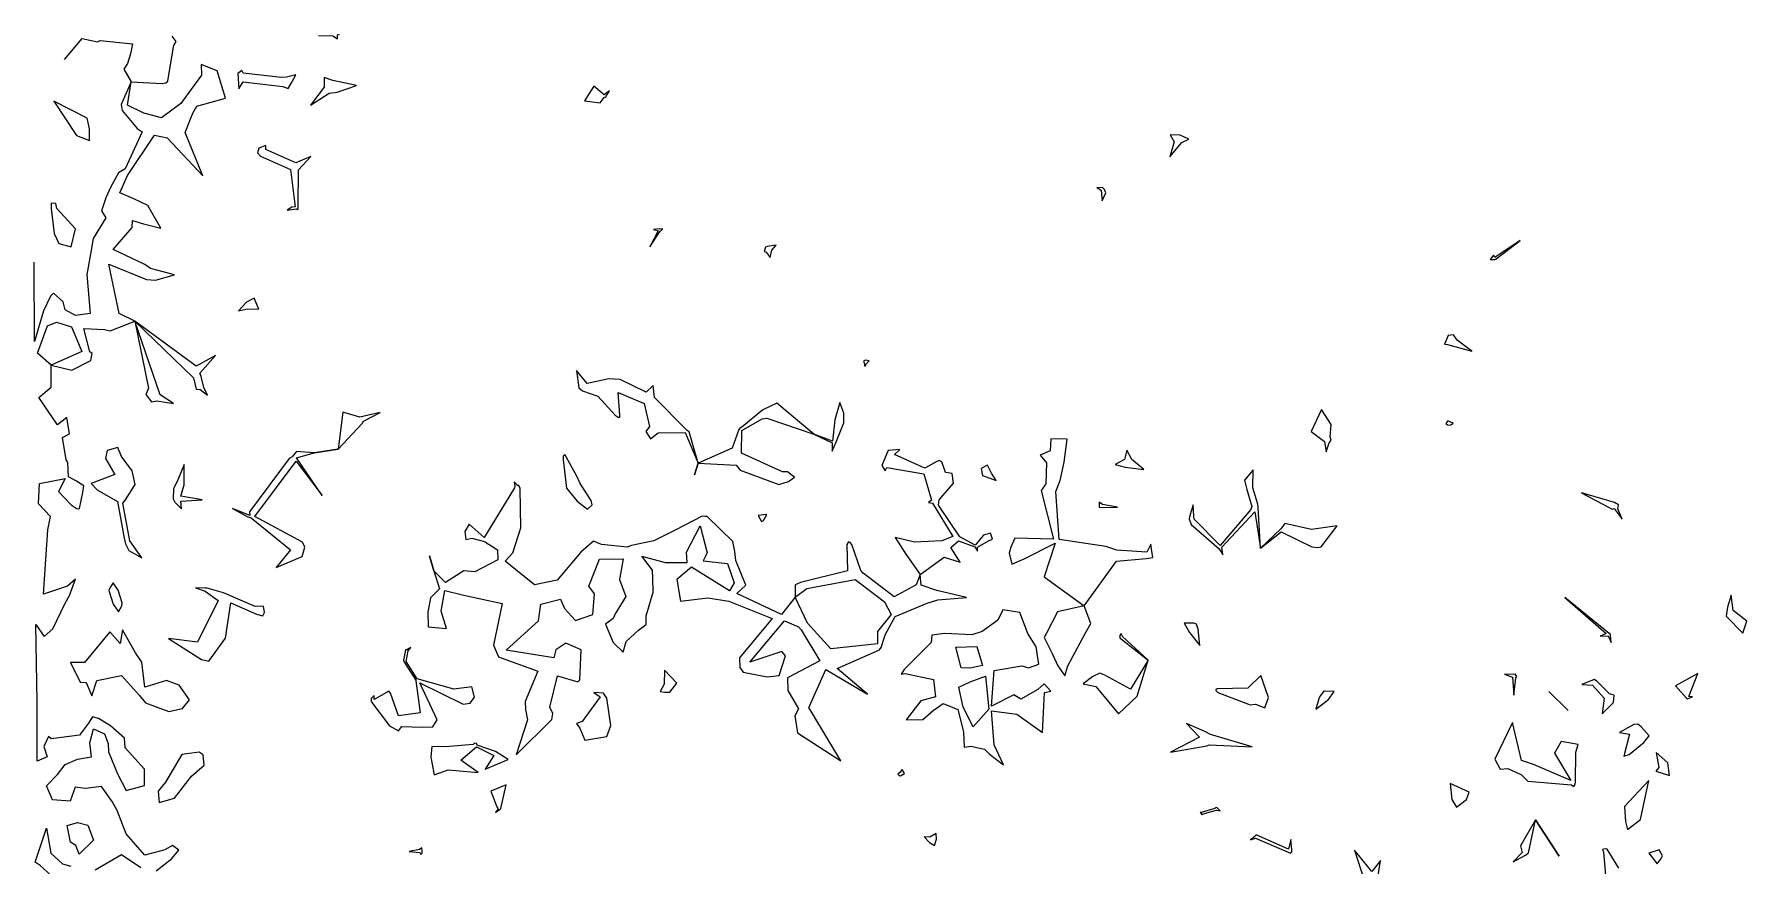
# Model space of a CAD drawing. Header units: inches. Extents: x 1412000 to 4237944, y 4931095 to 14792305.
# Drawn here: x 2824000.9 to 2824168.5, y 9862698.9 to 9862780.3 of the extents above; entities that cross this region are included whole.
import ezdxf

# ---------------------------------------------------------------- set-up
doc = ezdxf.new("R2010")
doc.units = ezdxf.units.IN
doc.header["$MEASUREMENT"] = 0

msp = doc.modelspace()

# ---------------------------------------------------------------- linework, layer by layer
for points in [[(2824003.86, 9862777.84), (2824005.59, 9862779.9), (2824007.1, 9862779.58), (2824007.37, 9862779.69), (2824010.51, 9862779.39), (2824010.34, 9862778.4), (2824010.05, 9862777.46), (2824009.68, 9862776.89), (2824010.4, 9862775.67), (2824009.4, 9862773.45), (2824009.52, 9862772.86), (2824010.98, 9862771.1), (2824011.46, 9862770.76), (2824009.79, 9862767.13), (2824009.15, 9862766.76), (2824008.36, 9862765.31), (2824007.93, 9862764.29), (2824007.5, 9862763.04), (2824007.91, 9862762.34), (2824006.66, 9862760.31), (2824006.42, 9862758.78), (2824006.04, 9862756.79), (2824006.38, 9862752.98), (2824004.94, 9862752.79), (2824003.92, 9862753.35), (2824003.75, 9862754.14), (2824002.8, 9862754.96), (2824002.51, 9862754.69), (2824001.81, 9862753.23), (2824000.93, 9862750.23), (2824000.91, 9862758.01)], [(2824012.84, 9862698.43), (2824014.33, 9862699.62), (2824015.05, 9862700.45), (2824014.43, 9862700.92), (2824013.69, 9862700.5), (2824011.73, 9862699.98), (2824009.91, 9862702.06), (2824009.03, 9862704.35), (2824008.54, 9862705.21), (2824007.48, 9862706.7), (2824005.94, 9862706.48), (2824004.92, 9862706.62), (2824004.44, 9862705.27), (2824002.7, 9862705.37), (2824002.11, 9862706.77), (2824003.2, 9862707.85), (2824003.94, 9862708.84), (2824005.13, 9862709.35), (2824006.51, 9862709.58), (2824006.34, 9862710.96), (2824006.71, 9862712.35), (2824007.79, 9862711.84), (2824008.14, 9862710.89), (2824008.18, 9862710.08), (2824009.04, 9862707.93), (2824009.92, 9862706.29), (2824011.7, 9862706.79), (2824011.7, 9862708.39), (2824009.82, 9862710.49), (2824009.74, 9862711.41), (2824008.37, 9862712.63), (2824007.21, 9862713.34), (2824006.61, 9862713.52), (2824006.22, 9862712.9), (2824005.33, 9862711.73), (2824002.56, 9862711.34), (2824002.29, 9862711.58), (2824001.86, 9862710.59), (2824002.19, 9862709.59), (2824001.21, 9862709.18), (2824001.2, 9862714.93), (2824001.05, 9862722.55), (2824001.89, 9862721.38), (2824002.73, 9862722.12), (2824003.95, 9862724.62), (2824004.37, 9862725.38), (2824004.94, 9862726.98), (2824004.15, 9862726.29), (2824001.82, 9862725.5), (2824002.25, 9862731.81), (2824002.49, 9862733.13), (2824001.33, 9862734.36), (2824001.42, 9862736.35), (2824003.93, 9862736.82), (2824003.29, 9862735.57), (2824004.52, 9862734.26), (2824005.11, 9862733.86), (2824005.34, 9862733.9), (2824005.67, 9862735.46), (2824005.76, 9862736.13), (2824005.06, 9862736.59), (2824004.26, 9862737.01), (2824004.18, 9862738.41), (2824004.04, 9862738.65), (2824003.67, 9862740.86), (2824004.35, 9862741.22), (2824004.1, 9862742.82), (2824003.18, 9862742.08), (2824001.36, 9862744.75), (2824002.56, 9862745.78), (2824002.55, 9862747.94), (2824004.6, 9862747.43), (2824006.44, 9862748.39), (2824006.58, 9862749.07), (2824006.34, 9862749.22), (2824005.75, 9862751.5), (2824007.78, 9862751.42), (2824008.33, 9862751.3), (2824010.74, 9862752.23), (2824012.09, 9862745.66), (2824011.82, 9862745.07), (2824012.38, 9862744.34), (2824012.92, 9862744.43), (2824014.55, 9862744.16), (2824013.24, 9862745.02), (2824010.74, 9862752.23), (2824016.48, 9862746.68), (2824016.75, 9862745.58), (2824017.15, 9862745.54), (2824017.87, 9862745), (2824017.51, 9862745.75), (2824017.24, 9862746.83), (2824017.11, 9862747.13), (2824018.64, 9862748.87), (2824016.74, 9862747.82), (2824010.74, 9862752.23), (2824009.23, 9862752.98), (2824008.2, 9862757.8), (2824011.89, 9862756.31), (2824012.79, 9862756.23), (2824014.62, 9862756.78), (2824012.27, 9862757.39), (2824011.74, 9862757.79), (2824008.63, 9862759.26), (2824010.49, 9862761.39), (2824010.53, 9862762.1), (2824011.61, 9862761.76), (2824013.29, 9862761.34), (2824012.03, 9862763.55), (2824010.64, 9862764.21), (2824009.29, 9862764.79), (2824010.03, 9862766.5), (2824012.68, 9862770.45), (2824013.93, 9862770.17), (2824017.41, 9862766.47), (2824015.69, 9862770.71), (2824016.44, 9862772.58), (2824016.83, 9862773.27), (2824019.63, 9862774.07), (2824018.8, 9862776.75), (2824017.25, 9862777.34), (2824017.28, 9862776.32), (2824015.41, 9862773.76), (2824015.25, 9862773.55), (2824013.37, 9862772.15), (2824011.76, 9862772.55), (2824011.62, 9862772.6), (2824010.05, 9862773.36), (2824010.4, 9862775.67), (2824013.42, 9862775.49), (2824013.78, 9862775.55), (2824013.98, 9862775.72), (2824014.52, 9862779.09), (2824014.56, 9862779.22), (2824014.79, 9862779.62), (2824014.39, 9862780.13)], [(2824028.71, 9862780.2), (2824030.12, 9862780.17), (2824030.58, 9862779.86), (2824030.58, 9862780.26), (2824030.77, 9862780.32)], [(2824025.77, 9862775), (2824026.1, 9862775.63), (2824026.52, 9862776.35), (2824025.58, 9862776.11), (2824025.11, 9862776.07), (2824021.36, 9862776.5), (2824021.22, 9862776.78), (2824020.82, 9862776.48), (2824020.93, 9862774.97), (2824021.35, 9862775.66), (2824025.22, 9862775.21), (2824025.77, 9862775)], [(2824029.28, 9862775.12), (2824027.93, 9862773.37), (2824029.76, 9862774.55), (2824030.56, 9862774.64), (2824032.45, 9862775.3), (2824030.12, 9862775.79), (2824029.28, 9862776.07), (2824029.28, 9862775.12)], [(2824002.82, 9862773.75), (2824005.03, 9862770.41), (2824006.31, 9862769.9), (2824006.31, 9862771.07), (2824006.1, 9862772.11), (2824002.82, 9862773.75)], [(2824057.19, 9862774.79), (2824056.68, 9862774.4), (2824055.65, 9862775.24), (2824054.74, 9862773.8), (2824056.29, 9862773.6), (2824056.67, 9862774.14), (2824056.87, 9862774.18), (2824056.87, 9862774.25), (2824057.19, 9862774.79)], [(2824113.05, 9862770.43), (2824112.07, 9862770.46), (2824112.44, 9862769.78), (2824112.01, 9862768.31), (2824113.2, 9862769.71), (2824113.89, 9862770.06), (2824113.05, 9862770.43)], [(2824023.05, 9862768.39), (2824025.98, 9862767.09), (2824026.43, 9862763.41), (2824026.11, 9862763.4), (2824025.65, 9862763.09), (2824026.57, 9862763.22), (2824026.66, 9862763.17), (2824026.75, 9862763.2), (2824026.72, 9862763.45), (2824026.77, 9862767.03), (2824027.96, 9862768.36), (2824026.5, 9862767.73), (2824023.58, 9862769.03), (2824023.57, 9862769.42), (2824022.9, 9862769.18), (2824022.74, 9862768.72), (2824023.05, 9862768.39)], [(2824104.88, 9862765.33), (2824105.29, 9862765.04), (2824105.33, 9862764.7), (2824105.4, 9862764.02), (2824105.77, 9862764.81), (2824105.63, 9862765.13), (2824105.48, 9862765.28), (2824104.88, 9862765.33)], [(2824002.58, 9862763.77), (2824002.56, 9862763.27), (2824002.86, 9862760.82), (2824003.31, 9862759.82), (2824004.52, 9862759.52), (2824004.95, 9862761.28), (2824003.13, 9862763.25), (2824003.03, 9862763.75), (2824002.58, 9862763.77)], [(2824062.15, 9862761.04), (2824062.22, 9862761.08), (2824062.42, 9862761.27), (2824062.13, 9862761.25), (2824062.05, 9862761.28), (2824061.49, 9862761.21), (2824061.95, 9862761.08), (2824061.15, 9862759.52), (2824062.15, 9862761.04)], [(2824072.34, 9862759.05), (2824072.54, 9862758.99), (2824072.93, 9862758.46), (2824073.08, 9862759.19), (2824073.49, 9862759.68), (2824072.63, 9862759.54), (2824072.46, 9862759.49), (2824072.34, 9862759.05)], [(2824143.76, 9862758.26), (2824143.83, 9862758.26), (2824143.94, 9862758.34), (2824146.31, 9862760.12), (2824143.82, 9862758.48), (2824143.7, 9862758.7), (2824143.37, 9862758.27), (2824143.76, 9862758.26)], [(2824022.42, 9862754.47), (2824021.69, 9862754.09), (2824020.91, 9862753.25), (2824021.78, 9862753.45), (2824022.88, 9862753.41), (2824022.42, 9862754.47)], [(2824002.22, 9862751.78), (2824003.08, 9862752.12), (2824004.55, 9862751.67), (2824005.55, 9862749.27), (2824002.55, 9862747.94), (2824001.22, 9862749.11), (2824002.22, 9862751.78)], [(2824138.91, 9862749.99), (2824139.21, 9862749.94), (2824141.56, 9862749.29), (2824140.14, 9862750.37), (2824139.77, 9862750.91), (2824139.25, 9862750.83), (2824138.91, 9862749.99)], [(2824056.07, 9862744.88), (2824057.76, 9862743.04), (2824058.06, 9862742.83), (2824058.21, 9862742.85), (2824058.2, 9862743.02), (2824058.06, 9862745.26), (2824060.59, 9862744.19), (2824061.1, 9862741.94), (2824060.75, 9862741.44), (2824061.21, 9862740.72), (2824061.95, 9862741.31), (2824064.59, 9862741.35), (2824065.86, 9862738.34), (2824065.51, 9862737.19), (2824065.86, 9862738.34), (2824069.59, 9862738.13), (2824069.97, 9862737.64), (2824073.76, 9862736.26), (2824074.72, 9862736.54), (2824075.29, 9862736.96), (2824075.06, 9862737.12), (2824074.61, 9862737.5), (2824074.13, 9862737.5), (2824070.1, 9862739.32), (2824070.15, 9862741.54), (2824072.15, 9862742.68), (2824072.6, 9862742.74), (2824077.18, 9862741.18), (2824078.99, 9862740.31), (2824079, 9862739.51), (2824079.27, 9862740.2), (2824079.33, 9862740.31), (2824080.12, 9862742.29), (2824080.14, 9862743.24), (2824079.73, 9862744.27), (2824079.25, 9862742.57), (2824079.02, 9862740.5), (2824077.18, 9862741.18), (2824073.57, 9862744.2), (2824072.19, 9862743.57), (2824070.16, 9862741.87), (2824070.02, 9862741.84), (2824069.86, 9862741.64), (2824069.21, 9862739.79), (2824065.86, 9862738.34), (2824064.98, 9862741.39), (2824064.81, 9862741.53), (2824064.65, 9862741.65), (2824061.59, 9862744.77), (2824061.47, 9862745.93), (2824060.78, 9862745.29), (2824058.23, 9862746.51), (2824057.14, 9862746.58), (2824055.02, 9862746.12), (2824053.98, 9862747.4), (2824054.19, 9862745.71), (2824054.55, 9862745.42), (2824056.07, 9862744.88)], [(2824082.19, 9862747.81), (2824082.36, 9862748.09), (2824082.6, 9862748.34), (2824082.23, 9862748.42), (2824082.06, 9862748.29), (2824082.11, 9862748.15), (2824082.19, 9862747.81)], [(2824125.84, 9862741.45), (2824127.15, 9862740.44), (2824127.33, 9862739.43), (2824127.62, 9862740.34), (2824127.8, 9862740.59), (2824127.71, 9862740.88), (2824127.82, 9862742.13), (2824126.85, 9862743.6), (2824125.84, 9862741.45)], [(2824032.98, 9862742.23), (2824033.12, 9862742.45), (2824034.75, 9862743.29), (2824032.77, 9862742.84), (2824031.11, 9862743.33), (2824030.66, 9862739.71), (2824028.31, 9862739.36), (2824026.56, 9862739.49), (2824026.23, 9862739.09), (2824026.14, 9862738.94), (2824025.85, 9862738.79), (2824021.96, 9862733.56), (2824022.01, 9862733.22), (2824020.32, 9862733.9), (2824021.81, 9862733.09), (2824022.12, 9862733), (2824025.99, 9862729.85), (2824024.58, 9862728.14), (2824027.13, 9862729.21), (2824027.37, 9862730.12), (2824027.17, 9862730.59), (2824022.49, 9862733.12), (2824026.53, 9862738.54), (2824029.07, 9862735.18), (2824026.58, 9862738.87), (2824028.31, 9862739.36), (2824030.66, 9862739.71), (2824032.98, 9862742.23)], [(2824139.23, 9862742.05), (2824139.53, 9862742.08), (2824139.75, 9862742.26), (2824139.23, 9862742.48), (2824139.03, 9862742.23), (2824139.15, 9862742.11), (2824139.23, 9862742.05)], [(2824096.86, 9862730.98), (2824096.48, 9862730.1), (2824096.3, 9862729.53), (2824096.58, 9862728.44), (2824097.76, 9862728.96), (2824100.82, 9862730.5), (2824099.74, 9862727.22), (2824103.64, 9862724.36), (2824101.03, 9862723.79), (2824099.97, 9862721.7), (2824099.74, 9862721.27), (2824100.53, 9862719.65), (2824101.08, 9862718.51), (2824101.76, 9862717.52), (2824102.06, 9862718.51), (2824103.74, 9862721.67), (2824104.28, 9862722.63), (2824103.64, 9862724.36), (2824106.82, 9862728.76), (2824109.72, 9862729.02), (2824110.36, 9862729.11), (2824110.25, 9862729.72), (2824110.18, 9862730.4), (2824109.79, 9862729.62), (2824106.84, 9862729.83), (2824105.77, 9862730.17), (2824101.2, 9862730.85), (2824100.88, 9862735.55), (2824101.29, 9862736.64), (2824101.68, 9862738.43), (2824101.99, 9862740.7), (2824100.39, 9862740.73), (2824100.31, 9862739.54), (2824099.35, 9862739.12), (2824099.97, 9862738.38), (2824099.88, 9862736.3), (2824099.43, 9862735.66), (2824100.65, 9862730.89), (2824096.86, 9862730.98)], [(2824009.04, 9862734.57), (2824009.71, 9862730.99), (2824009.85, 9862730.45), (2824010.16, 9862729.79), (2824011.43, 9862729.07), (2824010.27, 9862730.72), (2824009.57, 9862734.41), (2824009.83, 9862734.76), (2824010.77, 9862736.24), (2824010.49, 9862737.6), (2824009.44, 9862738.99), (2824009.08, 9862739.86), (2824008.06, 9862739.58), (2824007.88, 9862738.79), (2824008.8, 9862737.24), (2824006.49, 9862736.33), (2824007.07, 9862735.72), (2824009.04, 9862734.57)], [(2824066.74, 9862733.11), (2824066.54, 9862733.13), (2824066.27, 9862733.15), (2824063.69, 9862731.81), (2824061.53, 9862730.73), (2824059.35, 9862730.27), (2824058.92, 9862730.12), (2824056.42, 9862730.36), (2824055.62, 9862730.71), (2824054.4, 9862729.61), (2824052.07, 9862726.88), (2824049.86, 9862726.44), (2824047, 9862728.76), (2824047.73, 9862729.56), (2824048.51, 9862732.01), (2824048.47, 9862735.87), (2824048.31, 9862736.15), (2824048.18, 9862736.14), (2824047.88, 9862736.52), (2824047.95, 9862736.04), (2824047.9, 9862735.93), (2824044.93, 9862731.05), (2824043.48, 9862732.35), (2824043.04, 9862731.64), (2824043.14, 9862730.85), (2824043.74, 9862731.01), (2824044.97, 9862730.68), (2824046.23, 9862729.86), (2824046.27, 9862728.89), (2824044.03, 9862727.71), (2824042.94, 9862727.81), (2824041.16, 9862726.65), (2824040.01, 9862727.81), (2824039.59, 9862729.26), (2824040.01, 9862727.81), (2824040.56, 9862726.05), (2824039.69, 9862725.14), (2824039.43, 9862723.75), (2824039.47, 9862722.31), (2824041.26, 9862722.17), (2824040.71, 9862723.86), (2824041.1, 9862725.87), (2824042.96, 9862725.42), (2824046.71, 9862724.61), (2824045.86, 9862720.52), (2824046.15, 9862719.84), (2824046.32, 9862719.39), (2824050.19, 9862717.98), (2824048.94, 9862715.02), (2824048.97, 9862714.21), (2824049.16, 9862713.22), (2824048.08, 9862709.78), (2824051.55, 9862713.26), (2824051.65, 9862713.85), (2824051.35, 9862714.45), (2824052.12, 9862717.52), (2824054.09, 9862716.95), (2824054.29, 9862717.13), (2824054.43, 9862720.05), (2824052.91, 9862720.71), (2824051.96, 9862720.06), (2824051.75, 9862719.28), (2824047.09, 9862720.04), (2824050.24, 9862722.91), (2824050.48, 9862724.52), (2824052.39, 9862725.02), (2824052.81, 9862724.12), (2824053.87, 9862722.94), (2824055.58, 9862723.53), (2824055.74, 9862725.55), (2824055.18, 9862726.31), (2824056.21, 9862728.94), (2824058.52, 9862728.98), (2824058.16, 9862726.94), (2824058.8, 9862725.27), (2824057.75, 9862723.6), (2824057.57, 9862723.13), (2824056.81, 9862722.58), (2824057.57, 9862720.77), (2824058.52, 9862719.84), (2824058.84, 9862720.89), (2824060.04, 9862722), (2824060.79, 9862722.56), (2824060.77, 9862723.39), (2824061.47, 9862725.7), (2824061.45, 9862727.05), (2824061.39, 9862727.85), (2824060.36, 9862729.22), (2824062.66, 9862728.6), (2824064.81, 9862728.6), (2824064.74, 9862729.64), (2824066.08, 9862732.2), (2824066.75, 9862729.57), (2824066.36, 9862728.78), (2824068.73, 9862728.52), (2824069.38, 9862726.61), (2824068.95, 9862725.85), (2824067.21, 9862726.92), (2824065.23, 9862728.15), (2824063.8, 9862726.96), (2824064.15, 9862724.83), (2824066.82, 9862725.17), (2824068.87, 9862724.84), (2824073.13, 9862723.14), (2824069.92, 9862719.29), (2824069.96, 9862718.35), (2824070.29, 9862717.87), (2824072.61, 9862717.43), (2824073.79, 9862717.57), (2824074.42, 9862719.48), (2824074.07, 9862719.89), (2824070.92, 9862718.85), (2824074.32, 9862722.92), (2824075.7, 9862722.32), (2824075.95, 9862722.03), (2824077.79, 9862718.99), (2824074.62, 9862717.31), (2824074.64, 9862716.08), (2824075.7, 9862714.28), (2824075.34, 9862713.61), (2824075.59, 9862711.93), (2824079.82, 9862709.2), (2824076.71, 9862714.42), (2824076.76, 9862714.56), (2824078.36, 9862718.15), (2824082.45, 9862715.74), (2824079.48, 9862718.23), (2824083.63, 9862720.08), (2824083.79, 9862720.31), (2824084.08, 9862721.2), (2824084.17, 9862721.55), (2824085.15, 9862723.34), (2824088.28, 9862724.62), (2824089.33, 9862724.96), (2824092.14, 9862725.2), (2824089.21, 9862725.88), (2824087.7, 9862726.41), (2824087.59, 9862727.44), (2824089.93, 9862729.12), (2824091.51, 9862728.65), (2824090.59, 9862730.07), (2824091.35, 9862730.72), (2824092.96, 9862730.14), (2824093.21, 9862729.71), (2824093.2, 9862730.11), (2824094.29, 9862730.73), (2824094.66, 9862730.9), (2824094.49, 9862731.5), (2824093.78, 9862731.28), (2824092.99, 9862730.31), (2824091.48, 9862731.14), (2824089.39, 9862734.24), (2824089.44, 9862734.74), (2824090.86, 9862736.39), (2824090.74, 9862737.31), (2824090.09, 9862737.42), (2824089.71, 9862738.48), (2824089.44, 9862738.6), (2824089.23, 9862738.51), (2824088.04, 9862737.86), (2824085.09, 9862739.17), (2824085.61, 9862739.68), (2824084.48, 9862739.56), (2824084.32, 9862739.27), (2824083.95, 9862738.35), (2824083.85, 9862738.12), (2824084.17, 9862737.57), (2824084.35, 9862737.91), (2824087.96, 9862737.3), (2824088.72, 9862734.7), (2824088.42, 9862734.49), (2824088.79, 9862734.41), (2824090.78, 9862731.16), (2824089.7, 9862730.72), (2824087.05, 9862730.6), (2824085.15, 9862731.06), (2824086.19, 9862729.44), (2824087.59, 9862727.44), (2824087.21, 9862726.44), (2824085.05, 9862725.24), (2824082.01, 9862727.56), (2824081.8, 9862727.83), (2824080.9, 9862730.39), (2824080.74, 9862730.56), (2824080.59, 9862730.63), (2824080.42, 9862730.36), (2824080.5, 9862727.81), (2824075.87, 9862726.66), (2824075.35, 9862726.42), (2824075.38, 9862725.22), (2824074.02, 9862723.52), (2824069.65, 9862725.57), (2824070.54, 9862726.41), (2824069.55, 9862728.81), (2824069.47, 9862729.69), (2824069.28, 9862730.66), (2824066.74, 9862733.11)], [(2824052.98, 9862735.9), (2824054.03, 9862734.62), (2824055.05, 9862733.84), (2824055.51, 9862734.25), (2824055.4, 9862734.69), (2824054.5, 9862736.08), (2824054.3, 9862736.41), (2824053.99, 9862737.05), (2824052.99, 9862738.88), (2824052.82, 9862739.18), (2824052.65, 9862739.03), (2824052.65, 9862738.65), (2824052.98, 9862735.9)], [(2824107.64, 9862737.95), (2824109.49, 9862737.7), (2824108.32, 9862738.68), (2824107.81, 9862739.61), (2824107.6, 9862738.69), (2824106.69, 9862738.21), (2824107.64, 9862737.95)], [(2824015.24, 9862734.6), (2824017.34, 9862734.74), (2824015.25, 9862735.1), (2824015.57, 9862736.22), (2824015.58, 9862738.22), (2824014.88, 9862736.53), (2824014.54, 9862735.85), (2824014.51, 9862734.86), (2824014.67, 9862734.52), (2824015.31, 9862733.86), (2824015.24, 9862734.6)], [(2824093.7, 9862737.13), (2824095.02, 9862736.64), (2824094.58, 9862737.35), (2824094.17, 9862738.13), (2824093.55, 9862737.8), (2824093.7, 9862737.13)], [(2824114.37, 9862733.15), (2824114.31, 9862734.25), (2824113.99, 9862733.21), (2824113.93, 9862732.9), (2824114.1, 9862732.34), (2824116.85, 9862729.96), (2824117.21, 9862729.38), (2824117.11, 9862730.11), (2824120.33, 9862733.58), (2824120.91, 9862730.02), (2824122.92, 9862731.63), (2824125.92, 9862730.15), (2824126.47, 9862730.07), (2824126.83, 9862730.14), (2824128.39, 9862732.19), (2824125.88, 9862731.83), (2824123.29, 9862732.44), (2824122.9, 9862731.9), (2824120.91, 9862730.02), (2824120.68, 9862733.95), (2824120.63, 9862734.31), (2824120.15, 9862735.92), (2824120.19, 9862737.68), (2824119.33, 9862736.68), (2824119.57, 9862735.76), (2824120.06, 9862734.1), (2824119.94, 9862733.79), (2824116.96, 9862730.28), (2824114.4, 9862732.86), (2824114.37, 9862733.15)], [(2824155.3, 9862733.84), (2824155.5, 9862733.9), (2824156.27, 9862732.84), (2824155.86, 9862733.88), (2824155.93, 9862734.27), (2824155.54, 9862734.49), (2824152.32, 9862735.42), (2824155.3, 9862733.84)], [(2824105.12, 9862734.52), (2824105.11, 9862734.02), (2824105.4, 9862734.01), (2824106.9, 9862734.02), (2824105.44, 9862734.3), (2824105.12, 9862734.52)], [(2824072.07, 9862732.61), (2824072.28, 9862732.74), (2824072.6, 9862733.31), (2824071.74, 9862733.2), (2824072.07, 9862732.61)], [(2824078.84, 9862720.15), (2824076.57, 9862722.66), (2824075.38, 9862725.22), (2824076.5, 9862726.07), (2824081.25, 9862726.95), (2824084.11, 9862724.76), (2824084.75, 9862723.53), (2824083.42, 9862721.86), (2824083.43, 9862720.66), (2824078.84, 9862720.15)], [(2824009.14, 9862723.8), (2824009.47, 9862724.37), (2824009.51, 9862724.67), (2824009.12, 9862725.9), (2824008.63, 9862726.61), (2824008.38, 9862726.23), (2824008.21, 9862725.87), (2824008.63, 9862724.54), (2824009.14, 9862723.8)], [(2824016.69, 9862726.15), (2824017.64, 9862725.81), (2824018.9, 9862724.89), (2824016.87, 9862720.83), (2824014.03, 9862721.19), (2824017.28, 9862719.11), (2824017.98, 9862718.95), (2824019.63, 9862721.21), (2824020.15, 9862724.65), (2824022.67, 9862723.56), (2824023.29, 9862723.4), (2824023.44, 9862723.71), (2824023.34, 9862724.35), (2824022.54, 9862724.3), (2824019.67, 9862725.54), (2824019.43, 9862725.64), (2824017.84, 9862726.1), (2824017.64, 9862726.11), (2824016.69, 9862726.15)], [(2824150.69, 9862725.18), (2824154.72, 9862721.68), (2824154.14, 9862721.39), (2824154.93, 9862721.44), (2824155.22, 9862720.78), (2824155.14, 9862721.5), (2824155.1, 9862721.65), (2824155.01, 9862721.68), (2824150.69, 9862725.18)], [(2824166.96, 9862725.41), (2824166.58, 9862724.24), (2824166.47, 9862723.36), (2824168.08, 9862721.69), (2824168.48, 9862722.86), (2824167.13, 9862723.92), (2824166.96, 9862725.41)], [(2824099.56, 9862711.96), (2824099.77, 9862715.89), (2824100.39, 9862716.02), (2824099.72, 9862716.75), (2824099.12, 9862716.17), (2824097.44, 9862715.25), (2824096.75, 9862715.67), (2824094.59, 9862714.55), (2824094.85, 9862718.04), (2824097.53, 9862718.5), (2824098.19, 9862718.32), (2824099.2, 9862718.67), (2824098.94, 9862720.36), (2824098.14, 9862721.66), (2824097.36, 9862723.71), (2824095.67, 9862723.98), (2824095.19, 9862722.96), (2824093.65, 9862721.87), (2824092.66, 9862721.53), (2824090, 9862721.66), (2824088.73, 9862721.5), (2824088.68, 9862720.79), (2824086.03, 9862718.13), (2824085.73, 9862717.7), (2824086.14, 9862717.76), (2824088.89, 9862717.17), (2824089.08, 9862715.46), (2824087.67, 9862715.09), (2824086.22, 9862713.23), (2824087.84, 9862713.26), (2824088.87, 9862714.12), (2824089.85, 9862714.8), (2824091.29, 9862714.23), (2824091.83, 9862712.04), (2824091.9, 9862710.54), (2824092.55, 9862710.65), (2824093.9, 9862710.35), (2824094.38, 9862709.84), (2824095.75, 9862708.82), (2824094.82, 9862710.78), (2824094.57, 9862714.09), (2824097.07, 9862713.78), (2824099.56, 9862711.96)], [(2824005.4, 9862716.9), (2824006, 9862716.87), (2824006.53, 9862715.56), (2824007.02, 9862717.07), (2824009.46, 9862717.57), (2824011.22, 9862715.61), (2824011.78, 9862714.88), (2824014.08, 9862714.02), (2824015.41, 9862714.32), (2824016.11, 9862715.17), (2824015.09, 9862716.6), (2824013.84, 9862717.07), (2824011.74, 9862716.41), (2824011.44, 9862718.87), (2824010.82, 9862719.77), (2824009.56, 9862722.01), (2824009.31, 9862720.68), (2824008.31, 9862721.82), (2824005.83, 9862718.84), (2824004.47, 9862718.81), (2824005.4, 9862716.9)], [(2824114.95, 9862720.5), (2824114.79, 9862722.09), (2824114.65, 9862722.57), (2824114.37, 9862722.67), (2824113.42, 9862722.68), (2824113.96, 9862721.77), (2824114.95, 9862720.5)], [(2824040.33, 9862713.21), (2824038.63, 9862716.84), (2824042.88, 9862714.75), (2824043.57, 9862714.83), (2824044, 9862715.43), (2824043.73, 9862716.45), (2824041.98, 9862716.21), (2824038.38, 9862717.23), (2824037.31, 9862718.92), (2824037.51, 9862719.96), (2824037.76, 9862720.28), (2824037.37, 9862720.08), (2824037.24, 9862720.08), (2824037.04, 9862719.06), (2824037.15, 9862718.84), (2824038.24, 9862717.11), (2824038.25, 9862717.02), (2824038.66, 9862713.89), (2824036.55, 9862713.61), (2824035.76, 9862715.84), (2824035.6, 9862716.03), (2824034.17, 9862715.22), (2824034.18, 9862715.59), (2824033.87, 9862715.3), (2824033.89, 9862715.07), (2824033.95, 9862714.92), (2824035.68, 9862712.64), (2824036.55, 9862712.13), (2824036.88, 9862712.56), (2824038.9, 9862712.49), (2824039.92, 9862712.52), (2824040.33, 9862713.21)], [(2824092.44, 9862718.27), (2824091.62, 9862718.32), (2824091.1, 9862720.34), (2824093.13, 9862720.39), (2824093.71, 9862718.54), (2824092.44, 9862718.27)], [(2824107, 9862713.81), (2824108.82, 9862715.54), (2824109.9, 9862719.06), (2824107.41, 9862721.34), (2824107.25, 9862721.68), (2824107.09, 9862721.4), (2824107.15, 9862721.18), (2824107.29, 9862721.1), (2824109.9, 9862719.06), (2824108.18, 9862716.21), (2824105.68, 9862717.6), (2824105.18, 9862717.77), (2824104.49, 9862717.44), (2824103.53, 9862716.74), (2824104.77, 9862716.47), (2824107, 9862713.81)], [(2824062.59, 9862715.93), (2824063.09, 9862715.92), (2824063.79, 9862716.81), (2824062.58, 9862718.06), (2824062.53, 9862716.72), (2824062.17, 9862715.98), (2824062.59, 9862715.93)], [(2824094.33, 9862714.27), (2824092.77, 9862712.54), (2824091.8, 9862714.47), (2824091.38, 9862716.41), (2824092.48, 9862716.95), (2824094, 9862717.48), (2824094.33, 9862714.27)], [(2824119.66, 9862716.3), (2824116.66, 9862716.26), (2824116.52, 9862716.15), (2824116.52, 9862716.08), (2824116.71, 9862715.9), (2824119.88, 9862714.67), (2824120.41, 9862714.75), (2824121.33, 9862714.39), (2824121.68, 9862715.41), (2824120.92, 9862717.54), (2824119.66, 9862716.3)], [(2824145.7, 9862715.63), (2824145.88, 9862717.34), (2824145.99, 9862717.47), (2824145.81, 9862717.7), (2824145.69, 9862717.64), (2824144.76, 9862717.7), (2824145.57, 9862717.38), (2824145.7, 9862715.63)], [(2824155.43, 9862714.92), (2824155.5, 9862715.63), (2824155.05, 9862715.76), (2824153.79, 9862716.99), (2824153.54, 9862717.15), (2824152.34, 9862716.67), (2824153.38, 9862716.61), (2824154.51, 9862715.32), (2824154.34, 9862713.79), (2824155.43, 9862714.92)], [(2824162.68, 9862715.26), (2824163.17, 9862715.48), (2824162.8, 9862715.49), (2824163.68, 9862717.74), (2824161.49, 9862716.54), (2824162.59, 9862715.33), (2824162.68, 9862715.26)], [(2824056.6, 9862715.81), (2824055.67, 9862715.88), (2824056.3, 9862715.46), (2824054.52, 9862713.04), (2824053.97, 9862712.85), (2824054.31, 9862712.39), (2824054.79, 9862711.23), (2824056.94, 9862711.57), (2824057.34, 9862712.65), (2824056.94, 9862715.32), (2824056.6, 9862715.81)], [(2824127.56, 9862715.19), (2824128.11, 9862716), (2824127.08, 9862716.02), (2824126.73, 9862715.56), (2824126.62, 9862715.27), (2824126.31, 9862714.27), (2824127.56, 9862715.19)], [(2824151, 9862714.12), (2824149.11, 9862715.99), (2824151, 9862714.12)], [(2824120.08, 9862710.56), (2824116.01, 9862711.77), (2824115.45, 9862712.06), (2824113.67, 9862712.87), (2824114.94, 9862711.53), (2824112.08, 9862710.05), (2824115.63, 9862710.68), (2824115.89, 9862710.77), (2824120.08, 9862710.56)], [(2824150.32, 9862711.11), (2824149.65, 9862709.95), (2824151.26, 9862707.29), (2824147.6, 9862708.84), (2824146.43, 9862709.24), (2824145.56, 9862712.97), (2824143.82, 9862709.37), (2824144.36, 9862708.38), (2824145.09, 9862708.45), (2824146.42, 9862707.82), (2824147.06, 9862707.21), (2824151.34, 9862706.85), (2824151.56, 9862706.69), (2824151.67, 9862706.93), (2824151.73, 9862707.14), (2824151.74, 9862710.05), (2824151.99, 9862710.81), (2824150.32, 9862711.11)], [(2824156.04, 9862711.96), (2824156.99, 9862711.82), (2824156.51, 9862709.93), (2824156.46, 9862709.66), (2824156.98, 9862709.83), (2824158.42, 9862710.99), (2824158.92, 9862711.66), (2824158.13, 9862712.53), (2824157.82, 9862712.79), (2824157.42, 9862712.76), (2824156.04, 9862711.96)], [(2824013.13, 9862705.13), (2824014.63, 9862705.54), (2824016.31, 9862707.69), (2824017.55, 9862708.77), (2824017.45, 9862709.79), (2824017.05, 9862710.06), (2824015.34, 9862709.83), (2824013.74, 9862707.1), (2824013.02, 9862706.23), (2824013.13, 9862705.13)], [(2824039.7, 9862709.56), (2824040.04, 9862707.83), (2824041.4, 9862708.33), (2824044.34, 9862708.05), (2824042.65, 9862709.27), (2824044.18, 9862710.58), (2824045.89, 9862709.72), (2824045.03, 9862708.39), (2824047.28, 9862709.32), (2824046.03, 9862710.1), (2824044.24, 9862710.72), (2824044.18, 9862710.9), (2824043.99, 9862710.94), (2824043.87, 9862710.8), (2824041.15, 9862710.58), (2824039.81, 9862710.62), (2824039.7, 9862709.56)], [(2824159.61, 9862710.02), (2824159.87, 9862708.56), (2824159.58, 9862708.2), (2824160.91, 9862707.78), (2824160.74, 9862709.02), (2824159.61, 9862710.02)], [(2824085.61, 9862708.07), (2824085.41, 9862707.9), (2824085.57, 9862707.76), (2824085.68, 9862707.72), (2824086.07, 9862707.97), (2824085.83, 9862708.35), (2824085.61, 9862708.07)], [(2824047.08, 9862706.86), (2824045.58, 9862706.24), (2824046.16, 9862704.71), (2824046.31, 9862704.49), (2824046.05, 9862704.13), (2824046.5, 9862704.47), (2824046.57, 9862704.53), (2824047.08, 9862706.86)], [(2824139.62, 9862705.41), (2824140.08, 9862704.66), (2824141.05, 9862705.41), (2824141.32, 9862706.15), (2824139.46, 9862706.97), (2824139.62, 9862705.41)], [(2824158.09, 9862703.46), (2824158.89, 9862707.27), (2824156.51, 9862704.74), (2824156.62, 9862703.27), (2824156.82, 9862702.48), (2824158.09, 9862703.46)], [(2824115.18, 9862703.93), (2824115.29, 9862704.01), (2824116.6, 9862704.38), (2824116.94, 9862704.32), (2824116.61, 9862704.62), (2824116.51, 9862704.6), (2824116.44, 9862704.55), (2824115.09, 9862704.16), (2824115, 9862704.14), (2824115.18, 9862703.93)], [(2824147.8, 9862703.44), (2824146.35, 9862700.87), (2824146.51, 9862700.22), (2824145.62, 9862699.31), (2824146.83, 9862699.98), (2824147.13, 9862700.21), (2824147.8, 9862703.44), (2824150.11, 9862699.87), (2824147.8, 9862703.44)], [(2824002.58, 9862697.97), (2824001.49, 9862698.97), (2824001.01, 9862699.27), (2824002.12, 9862702.61), (2824002.52, 9862700.15), (2824003.66, 9862699.11), (2824004.48, 9862698.88)], [(2824005.29, 9862700.06), (2824004.97, 9862700.93), (2824004.47, 9862701.25), (2824004.13, 9862702.88), (2824005.14, 9862703.18), (2824006.15, 9862702.92), (2824006.71, 9862701.45), (2824005.29, 9862700.06)], [(2824087.98, 9862701.76), (2824088.52, 9862701.22), (2824088.99, 9862700.93), (2824089.18, 9862701.52), (2824089.16, 9862702.08), (2824088.54, 9862701.73), (2824087.98, 9862701.76)], [(2824123.85, 9862701.5), (2824123.65, 9862700.57), (2824120.47, 9862701.96), (2824120.39, 9862701.85), (2824120.33, 9862701.81), (2824119.93, 9862701.48), (2824120.41, 9862701.64), (2824123.61, 9862700.25), (2824123.83, 9862700.18), (2824123.95, 9862700.28), (2824123.97, 9862700.5), (2824123.85, 9862701.5)], [(2824006.86, 9862698.53), (2824009.45, 9862700.02), (2824011.34, 9862698.77)], [(2824038.83, 9862700.69), (2824038.61, 9862700.54), (2824037.59, 9862700.34), (2824038.63, 9862700.24), (2824038.74, 9862700.05), (2824038.86, 9862700.15), (2824038.86, 9862700.37), (2824038.83, 9862700.69)], [(2824131.04, 9862697.52), (2824131.86, 9862697.6), (2824132.35, 9862697.53), (2824132.65, 9862699.46), (2824131.78, 9862698.37), (2824130.08, 9862700.47), (2824131.04, 9862697.52)], [(2824155.96, 9862698.71), (2824154.81, 9862700.55), (2824154.63, 9862700.6), (2824154.37, 9862700.54), (2824154.46, 9862700.27), (2824154.73, 9862697.25)], [(2824158.89, 9862700.18), (2824159.72, 9862699.12), (2824160.1, 9862699.64), (2824160.23, 9862699.89), (2824159.91, 9862700.5), (2824158.89, 9862700.18)]]:
    msp.add_lwpolyline(points)

doc.saveas('drawing.dxf')
